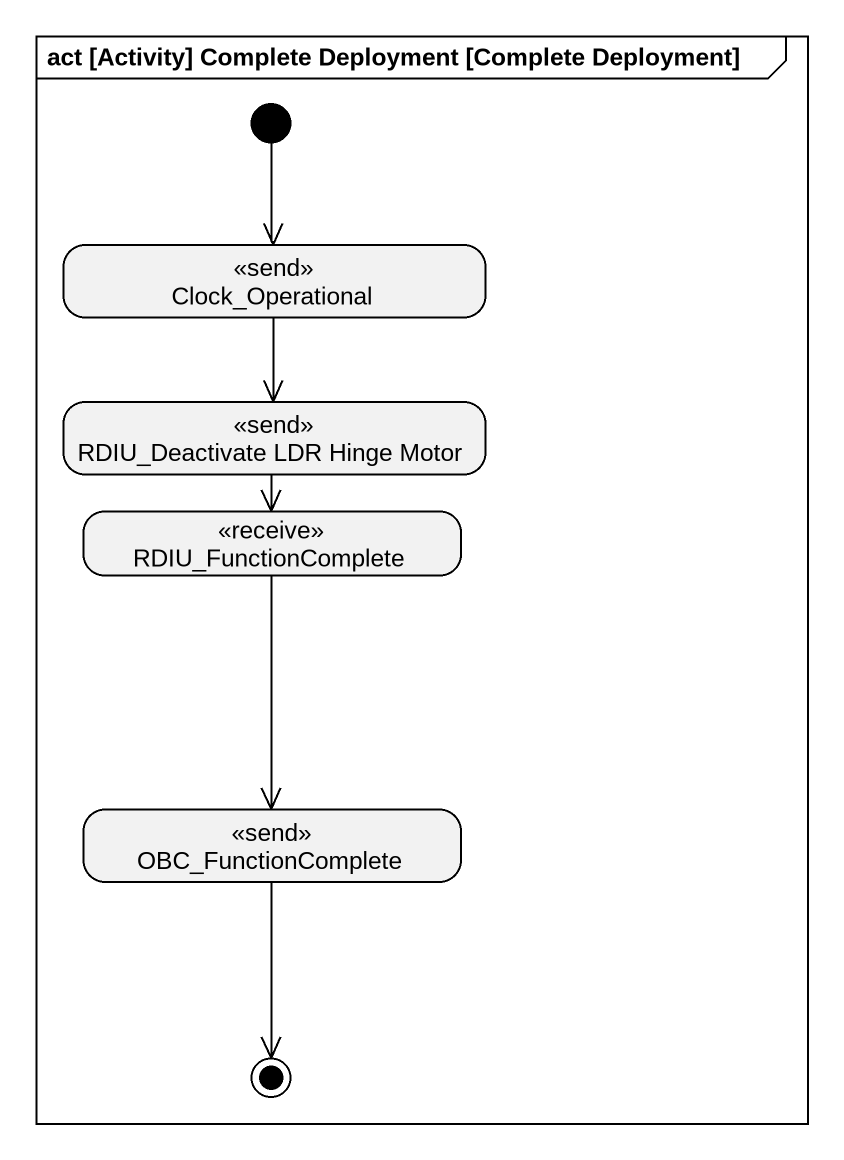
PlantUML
@startuml
mainframe act [Activity] Complete Deployment [Complete Deployment]
hide empty description
state Clock_Operational <<send>>
state "RDIU_Deactivate LDR Hinge Motor" as RDIU_Deactivate_LDR_Hinge <<send>>
state RDIU_FunctionComplete <<receive>>
state OBC_FunctionComplete <<send>>
[*] --> Clock_Operational
Clock_Operational --> RDIU_Deactivate_LDR_Hinge
RDIU_Deactivate_LDR_Hinge --> RDIU_FunctionComplete
RDIU_FunctionComplete --> OBC_FunctionComplete
OBC_FunctionComplete --> [*]
@enduml
